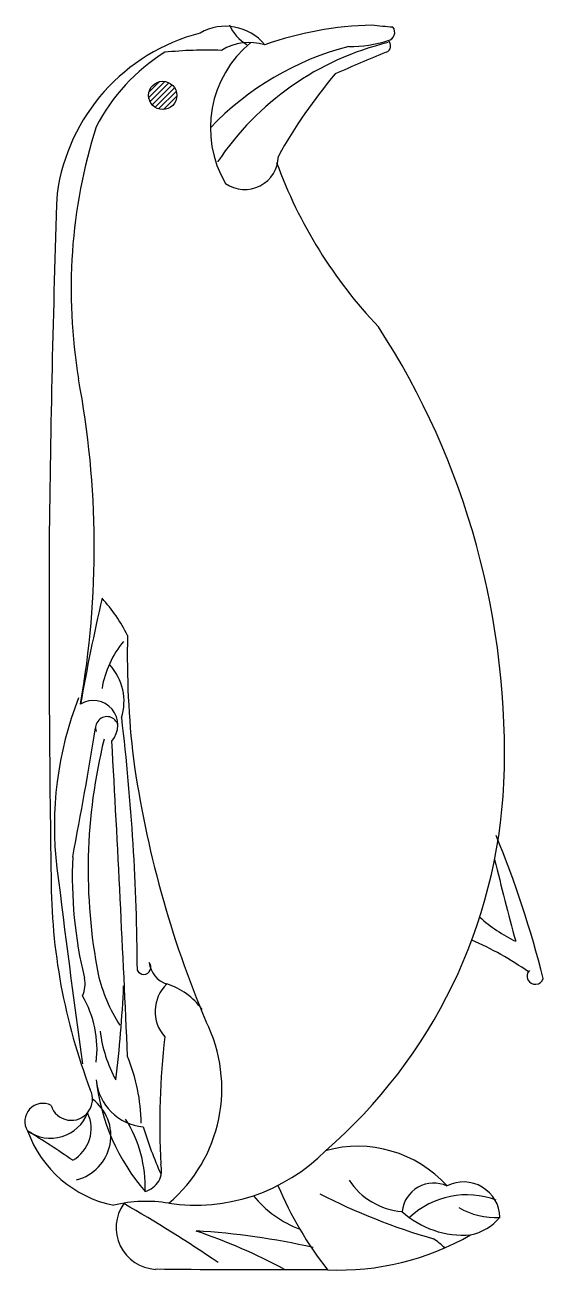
# Model space of a CAD drawing. Extents: x 290 to 405, y 2259 to 2536.
import ezdxf

# ---------------------------------------------------------------- set-up
doc = ezdxf.new("R2010")
doc.units = 0
doc.header["$LTSCALE"] = 10
doc.header["$MEASUREMENT"] = 0
doc.layers.add('3', color=3, linetype='CONTINUOUS')
doc.layers.add('7', color=7, linetype='CONTINUOUS')

msp = doc.modelspace()

# ---------------------------------------------------------------- hatches: boundary and pattern name
at = {"layer": '3'}
h = msp.add_hatch(dxfattribs=at)
h.set_pattern_fill('ANSI31', color=256, scale=0.262307, style=0)
h.set_pattern_definition([(45, (719.764, 2336.11685), (-0.5888955, 0.5888955), [])])
h.paths.add_polyline_path([(317.7, 2519.95, 1), (323.98, 2519.95, 1)])

# ---------------------------------------------------------------- linework, layer by layer
msp.add_circle((320.84, 2519.95), 3.14, dxfattribs=at)
for centre, radius, start, end in [((334.82, 2524.05), 11.28, 39.3244, 120.0909), ((370.58, 2533.96), 1.86, 281.9293, 38.6585), ((378.21, 2468.44), 64.4, 104.3466, 136.5591), ((385.93, 2469.99), 63.5, 103.6275, 146.3782), ((340.13, 2519.72), 11.98, 73.4259, 121.2017), ((362.6, 2558.21), 27.38, 269.2586, 287.7821), ((370.04, 2530.95), 1.5, 288.8097, 52.2427), ((370.96, 2532.14), 4.712098005244442e-12, 288.8933, 282.2417), ((295.6, 2420.64), 4.294198796153071e-13, 83.8298, 0.898), ((328.89, 2384.56), 21.83, 140.0829, 170.6161), ((300, 2385.15), 12.24, 343.0804, 42.0073), ((305.4, 2379.96), 5.47, 319.0009, 121.271), ((308.44, 2379.32), 2.52, 14.692, 197.9689), ((-182.48, 2322.72), 497.69, 0.3129, 6.7932), ((-721.5, 2547.79), 1041.15, 349.08705, 350.68779), ((397.46, 2346.43), 96.73, 177.4779, 193.5908), ((1030.44, 2503.9), 654.12, 193.60115, 195.24511), ((415.29, 2364.36), 36.18, 228.5552, 243.8273), ((399.34, 2331.9), 4.884155912334507e-14, 210.4902, 90), ((316.63, 2326.12), 1.59, 205.577, 41.7375), ((323.54, 2327.86), 5.76, 186.8501, 251.7984), ((297.81, 2322.34), 5.78, 333.7132, 13.5908), ((34.78, 2334.58), 277.66, 353.0667, 357.3942), ((327.64, 2316.29), 8.49, 134.0478, 221.7047), ((317.47, 2308.21), 14.81, 35.1306, 73.2615), ((321.74, 2322.39), 5.964164994657044e-15, 233.5968, 90), ((282.8, 2307.9), 23.43, 352.8383, 30.4571), ((337.65, 2315.79), 30.98, 187.136, 208.3947), ((490.42, 2291.27), 170.22, 173.4659, 183.0049), ((275.31, 2290.8), 40.76, 0.9661, 22.3292), ((317.59, 2302.16), 11.6, 185.4381, 264.6329), ((295.91, 2296.9), 8.8, 234.4371, 339.2078), ((296.84, 2290.26), 8.1, 299.4351, 25.6989), ((288.86, 2277.29), 28.1, 357.8724, 32.4114), ((142.29, 2050.79), 281.34, 55.7029, 58.1394), ((407.18, 2318.7), 94.93, 197.2098, 203.949), ((315.64, 2281.04), 4.96, 285.2054, 15.2436), ((375.25, 2287.27), 15.49, 213.1897, 265.5712), ((420.54, 2308.45), 80.22, 202.597, 218.1974), ((421.69, 2405.3), 145.36, 243.0274, 253.7595), ((381.12, 2271.03), 7.1, 65.3087, 173.5822), ((180.85, 2040.06), 267.9, 55.3556, 60.6467), ((360.21, 2290.99), 24.78, 219.1967, 249.0465), ((388.5, 2256.89), 18.63, 69.5985, 132.9589), ((387.68, 2286.73), 20.19, 227.5609, 274.6333), ((394.93, 2286.97), 16.48, 240.0346, 273.2124), ((319.7, 2113.92), 153.8, 77.01, 86.7958), ((286.54, 2144.32), 130.04, 61.8282, 71.2694), ((381.03, 2265.73), 3.017655315865957e-13, 90, 71.7691), ((381.03, 2265.73), 2.862799197435381e-13, 182.3859, 90.0477), ((372.37, 2252.26), 16.02, 45.6354, 57.2483), ((311.74, 2263.56), 2.385665997862817e-14, 270, 85.1563)]:
    msp.add_arc(centre, radius, start, end, dxfattribs=at)
at = {"layer": '7'}
for points in [[(372.03, 2535.12, -0.021768), (367.37, 2535.58, 0.07805), (343.54, 2531.2, 0.059076)], [(395.85, 2270.52, 0.550947), (384.08, 2277.49)], [(357.5, 2258.84, -0.001324), (350.95, 2258.84, -0.003732), (319.26, 2258.96, 0.033846)]]:
    msp.add_lwpolyline(points, format="xyb", dxfattribs=at)
for centre, radius, start, end in [((339.93, 2492.18), 43, 104.5086, 172.0671), ((343.86, 2539.07), 8.89, 202.7883, 241.2568), ((355.94, 2512.72), 24.49, 129.2025, 210.303), ((343.88, 2493.38), 42.63, 122.0147, 152.6211), ((330.65, 2441.16), 88.86, 87.8919, 96.053), ((602.08, 1965.74), 609.49, 112.3284, 113.48485), ((449.15, 2449.05), 117.56, 139.9184, 150.7668), ((420.66, 2476.83), 120.2, 162.4939, 189.5131), ((339.07, 2506.52), 7.49, 235.1978, 359.5594), ((444.3, 2540.56), 104.35, 199.8965, 223.6861), ((3568.24, 2385.76), 3272.83, 178.03268, 179.38948), ((222.87, 2373.79), 173.98, 357.782, 32.9726), ((104.03, 2419.57), 201.58, 350.0208, 10.6905), ((3922.1, 2404.17), 3626.54, 179.73983, 180.91753), ((818.03, 2291.74), 523.78, 167.16, 169.7845), ((281.5, 2384.35), 35.14, 26.2122, 42.6148), ((505.4, 2395.3), 192.43, 178.639, 186.8204), ((374.85, 2357.56), 78.1, 158.6403, 186.9299), ((425.8, 2347.71), 121.54, 166.153, 190.9793), ((-5583.33, 2048.06), 5902.01, 2.507587, 3.188772), ((545.4, 2404.94), 233.35, 188.0035, 202.9047), ((281.57, 2372.45), 115.28, 310.9061, 357.3189), ((186.23, 2269.08), 225.9, 13.9738, 22.4666), ((3947.8, 2801.16), 3678.48, 187.07413, 187.75786), ((427.95, 2346.03), 131.92, 179.9699, 200.938), ((359.43, 2263.93), 74.61, 55.0503, 66.1554), ((342.26, 2333.05), 36.77, 193.3352, 212.58), ((403.7, 2324.13), 1.81, 136.6742, 343.8972), ((405.44, 2323.63), 2.554940403694338e-12, 193.7621, 197.7052), ((300.56, 2299.14), 33.43, 310.2697, 26.609), ((351.51, 2306.23), 45.75, 186.4822, 220.9342), ((300.52, 2296.79), 4.71, 197.2084, 26.3455), ((294.19, 2291.85), 4, 62.7484, 211.762), ((299.21, 2288.67), 10.11, 284.1894, 53.4793), ((315.03, 2298.45), 25.75, 199.7664, 258.6737), ((328.02, 2314.1), 40.89, 261.776, 315.2559), ((364.25, 2259.61), 26.7, 42.0342, 105.6254), ((301.69, 2278.86), 1.192832998931409e-14, 118.3789, 270), ((317.11, 2244.4), 29.67, 80.1689, 103.9169), ((319.76, 2268.22), 9.28, 144.8284, 266.9403), ((386.76, 2278.27), 11.94, 282.328, 319.5368), ((359.95, 2317.82), 59.03, 267.6144, 299.8234)]:
    msp.add_arc(centre, radius, start, end, dxfattribs=at)

doc.saveas('drawing.dxf')
